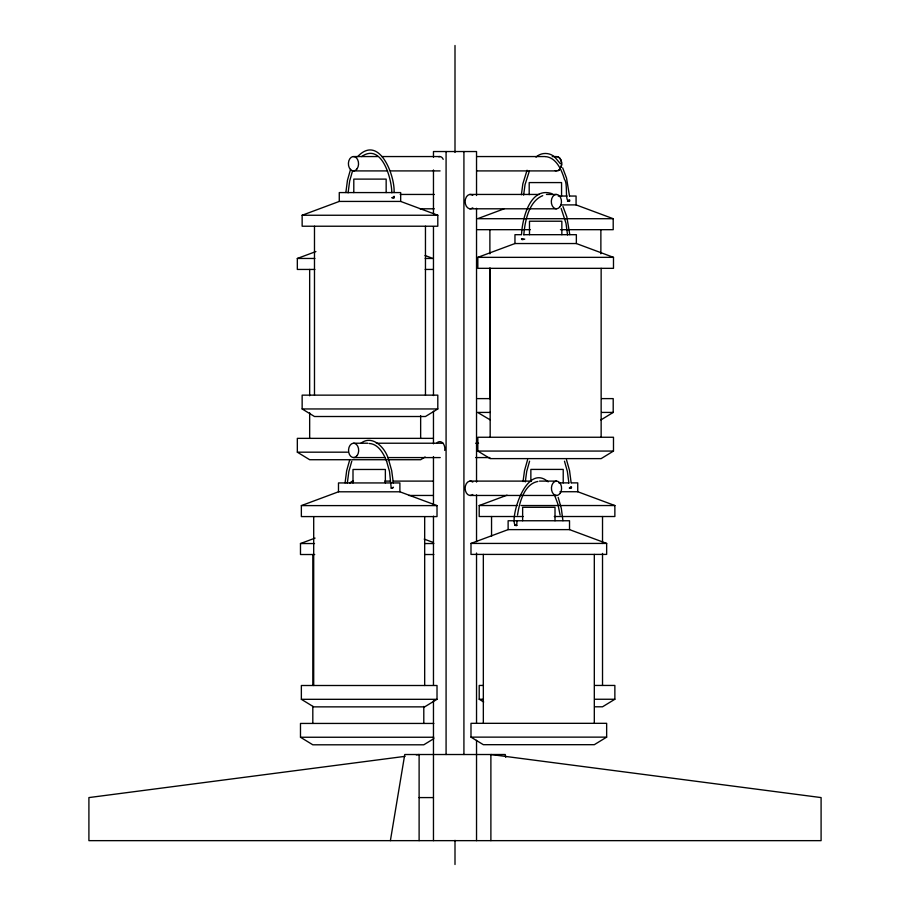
<?xml version="1.0" encoding="UTF-8"?>
<svg xmlns="http://www.w3.org/2000/svg" width="910" height="910" viewBox="0 0 910 910"><rect width="100%" height="100%" fill="white"/><g stroke="black" fill="none" stroke-linecap="round" stroke-linejoin="round"><path stroke-width="1.36" d="M516.482 525.502C507.689 526.719 524.308 460.926 548.195 481.845M516.766 525.491L516.96 520.998M345.857 192.511L347.461 180.294L350.555 169.328M348.109 192.818L349.633 181.17L352.591 170.727M345.072 482.88L346.676 470.652L349.77 459.686M347.313 483.176L348.849 471.528L351.806 461.097M521.385 194.74L522.863 183.752L527.061 170.238M523.625 195.093L525.036 184.639L529.381 170.966M521.544 234.621C522.226 218.798 530.098 186.061 552.074 193.716M523.796 234.928C524.979 220.538 529.017 201.224 542.735 195.65M523.034 481.572L524.524 470.584L527.618 459.63M525.286 481.925L526.697 471.471L529.586 461.188M390.39 840.647L404.757 754.515L505.243 754.515L505.71 757.291M517.528 515.071C519.485 502.309 524.183 484.063 537.844 481.458M357.63 156.634C379.174 133.781 395.065 175.539 394.087 192.511M361.6 156.577C381.54 142.597 391.562 177.734 391.846 192.818M536.001 157.123C541.143 152.243 549.617 152.243 554.759 157.123M360.804 443.341C372.554 434.002 385.715 448.402 388.536 459.527M437.801 408.954L425.459 416.507L314.485 416.507L302.143 408.954L302.143 395.145L437.801 395.145L437.801 408.954L302.143 408.954M425.129 456.979L420.647 459.721L387.694 459.721M600.873 419.965L613.204 412.423L613.204 398.614L601.658 398.614M613.488 451.064L601.146 458.617L490.171 458.617L477.83 451.064L477.83 437.255L613.488 437.255L613.488 451.064L477.83 451.064M437.016 699.312L424.674 706.865L313.7 706.865L301.358 699.312L301.358 685.503L437.016 685.503L437.016 699.312L301.358 699.312M433.888 738.624L423.798 744.801L312.812 744.801L300.482 737.248L300.482 723.439L433.82 723.439M594.992 685.446L614.864 685.446L614.864 699.255L602.522 706.797L595.094 706.797M606.652 737.134L594.31 744.687L483.335 744.687L470.993 737.134L470.993 723.325L606.652 723.325L606.652 737.134L470.993 737.134M545.374 156.611C556.01 157.248 561.652 169.829 564.405 179.225C568.056 183.49 564.723 199.779 568.534 201.087M386.568 461.097L389.525 471.528L391.209 488.135L392.335 487.976M523.614 239.41C520.577 240.649 521.202 237.112 522.806 239.41M514.594 525.343L516.812 525.468M302.143 215.249L339.271 201.429L400.673 201.429L437.801 215.249L437.801 226.226L302.143 226.226L302.143 215.249L437.801 215.249M314.86 269.44L297.331 269.44L297.331 258.463L315.895 251.558M504.072 208.845L477.557 218.707L613.204 218.707L613.204 229.684L560.446 229.684M477.83 257.348L514.958 243.539L576.36 243.539L613.488 257.348L613.488 268.336L477.83 268.336L477.83 257.348L613.488 257.348M301.358 505.607L338.486 491.798L399.888 491.798L437.016 505.607L437.016 516.584L301.358 516.584L301.358 505.607L437.016 505.607M314.701 554.52L300.482 554.52L300.482 543.543L315.065 538.117M523.193 516.516L479.206 516.516L479.206 505.539L507.052 495.188M470.993 543.429L508.121 529.62L569.524 529.62L606.652 543.429L606.652 554.406L470.993 554.406L470.993 543.429L606.652 543.429M561.038 167.326A7.178 5.073 -90 0 0 557.955 156.804L555.202 156.804M560.23 168.805A7.178 5.073 -90 0 1 557.955 170.67L555.202 170.67M556.51 170.909L477.011 170.909M405.052 756.346L88.907 797.581L88.907 840.647L821.093 840.647L821.093 797.581L490.888 754.515L490.888 840.647M416.302 754.879L419.112 754.515L419.112 840.647M568.534 201.235L569.66 201.087L567.442 201.258M392.346 488.135C394.269 485.747 393.382 488.556 391.209 488.135M570.183 487.919C567.078 488.01 572.834 488.67 571.389 486.748C568.966 486.384 572.526 488.943 570.195 488.067M353.489 156.554L377.616 156.554M381.882 156.554L440.087 156.554M477.011 156.554L545.158 156.554M552.256 156.554L556.579 156.565M353.489 170.909L387.558 170.909M390.401 170.909L440.087 170.909M400.207 194.444L434.286 194.444M469.776 194.444L539.346 194.444M546.444 194.444L556.385 194.444M558.217 196.048L567.089 196.048M569.74 196.048L576.075 196.048L576.075 204.898L613.204 218.707M560.731 204.898L576.075 204.898M420.09 208.799L434.286 208.799M469.776 208.799L556.385 208.799M477.557 229.684L530.314 229.684M521.305 234.689L514.958 234.689L514.958 243.539M523.955 234.689L576.36 234.689L576.36 243.539M521.999 239.114L524.751 239.114M297.331 258.463L314.86 258.463M425.209 258.463L432.989 258.463L425.027 255.505M425.209 269.44L432.989 269.44M477.557 398.614L490.365 398.614M490.342 412.423L477.557 412.423L490.365 419.965M601.658 412.423L613.204 412.423M432.989 438.358L297.331 438.358L297.331 452.179L309.662 459.721L350.794 459.721M353.615 443.227L367.811 443.227M376.33 443.227L443.056 443.227M475.714 443.227L478.558 443.227M297.331 452.179L347.609 452.179M353.615 457.582L384.85 457.582M387.694 457.582L440.224 457.582M475.714 457.582L489.91 457.582M351.977 459.721L386.397 459.721M384.725 481.106L390.401 481.106M393.234 481.106L432.989 481.106M469.913 481.106L530.962 481.106M539.482 481.106L556.51 481.106M558.785 482.88L568.75 482.88M571.389 482.88L577.736 482.88L577.736 491.73L614.864 505.539L614.864 516.516L554.281 516.516M559.98 491.73L577.736 491.73M408.852 495.461L432.989 495.461M469.913 495.461L556.51 495.461M479.206 505.539L517.096 505.539M521.077 505.539L614.864 505.539M300.482 543.543L314.496 543.543M424.583 543.543L433.82 543.543M424.583 554.52L433.82 554.52M483.426 685.446L479.206 685.446L479.206 699.255L483.699 701.997M479.206 699.255L483.426 699.255M594.992 699.255L614.864 699.255M300.482 737.248L433.82 737.248M419.112 797.581L433.467 797.581M369.187 443.5C378.025 443.841 383.428 453.112 386.636 461.256M424.197 539.107L433.478 542.553M554.918 157.282L560.321 163.641M562.664 167.85L566.52 178.064L569.501 195.98M562.949 206.49L566.805 216.705L569.774 234.621M561.174 208.481L565.997 223.28L567.533 234.928M554.338 494.562L557.853 503.935L560.116 515.071M564.484 461.188L567.374 471.471L568.909 483.119M558.171 497.349L561.333 508.474L562.937 520.702M566.452 459.63L569.546 470.584L571.15 482.812M388.604 459.686L391.698 470.652L393.302 482.88M602.522 516.516L602.522 543.486M602.522 553.428L602.522 685.446M601.146 268.336L601.146 437.255M600.873 229.684L600.873 253.822M594.31 554.406L594.31 723.325M569.524 529.62L569.524 520.759L508.121 520.759L508.121 529.62M563.222 482.88L563.222 469.412L530.86 469.412L530.86 481.526M561.845 234.689L561.845 221.221L529.484 221.221L529.484 234.689M561.561 196.048L561.561 182.58L529.199 182.58L529.199 194.706M555.009 520.759L555.009 507.291L522.636 507.291L522.636 520.759M491.548 516.516L491.548 536.399M490.171 268.336L490.171 437.255M489.887 229.684L489.887 253.822M489.887 268.018L489.887 398.614M483.335 554.406L483.335 723.325M476.533 195.513L476.533 151.538L433.467 151.538L433.467 157.214M476.533 208.288L476.533 482.107M476.533 494.881L476.533 541.7M476.533 553.053L476.533 723.302M476.533 740.319L476.533 840.647M463.918 151.538L463.918 754.515M455 45.5L455 152.448M455 840.339L455 864.5M446.082 151.538L446.082 754.515M433.467 169.977L433.467 213.964M433.467 226.726L433.467 395.566M433.467 411.172L433.467 443.807M433.467 456.57L433.467 504.811M433.467 516.163L433.467 684.991M433.467 700.598L433.467 840.647M425.459 226.226L425.459 395.145M424.674 516.584L424.674 685.503M423.798 706.41L423.798 723.439M420.647 415.654L420.647 438.358M400.673 201.429L400.673 192.579L339.271 192.579L339.271 201.429M399.888 491.798L399.888 482.937L338.486 482.937L338.486 491.798M386.159 192.579L386.159 179.111L353.797 179.111L353.797 192.579M385.362 482.937L385.362 469.469L353 469.469L353 482.937M314.485 226.226L314.485 395.145M313.7 516.584L313.7 685.503M312.812 554.52L312.812 685.116M312.812 706.41L312.812 723.439M309.662 269.44L309.662 395.782M309.662 412.81L309.662 438.358M349.895 483.21A7.178 5.073 -90 0 1 353.489 481.106M557.83 156.804A7.178 5.073 -90 0 1 560.913 167.326M560.105 168.805A7.178 5.073 -90 0 1 557.83 170.67M438.757 156.748A5.585 3.947 -90 0 1 443.193 159.352M472.768 207.833A7.178 5.073 -90 0 1 465.147 201.622A7.178 5.073 -90 0 1 472.768 195.4M472.768 494.505A7.178 5.073 -90 0 1 465.147 488.283A7.178 5.073 -90 0 1 472.768 482.072M437.073 442.726A7.178 5.073 -90 0 1 442.704 442.954A7.178 5.073 -90 0 1 444.717 450.404M393.382 196.799C393.996 199.734 395.099 194.774 393.382 196.799M568.784 200.268C569.41 203.203 570.502 198.243 568.784 200.268M392.039 197.743L394.257 197.618L392.039 197.743M560.105 493.368A7.178 5.073 -90 0 0 557.83 481.356A7.178 5.073 -90 0 0 551.608 490.149A7.178 5.073 -90 0 0 560.105 493.368M559.98 206.695A7.178 5.073 -90 0 0 557.705 194.683A7.178 5.073 -90 0 0 551.483 203.476A7.178 5.073 -90 0 0 559.98 206.695M357.073 168.805A7.178 5.073 -90 0 0 354.798 156.804A7.178 5.073 -90 0 0 348.575 165.597A7.178 5.073 -90 0 0 357.073 168.805M357.198 455.478A7.178 5.073 -90 0 0 354.923 443.466A7.178 5.073 -90 0 0 348.712 452.259A7.178 5.073 -90 0 0 357.198 455.478"/></g></svg>
